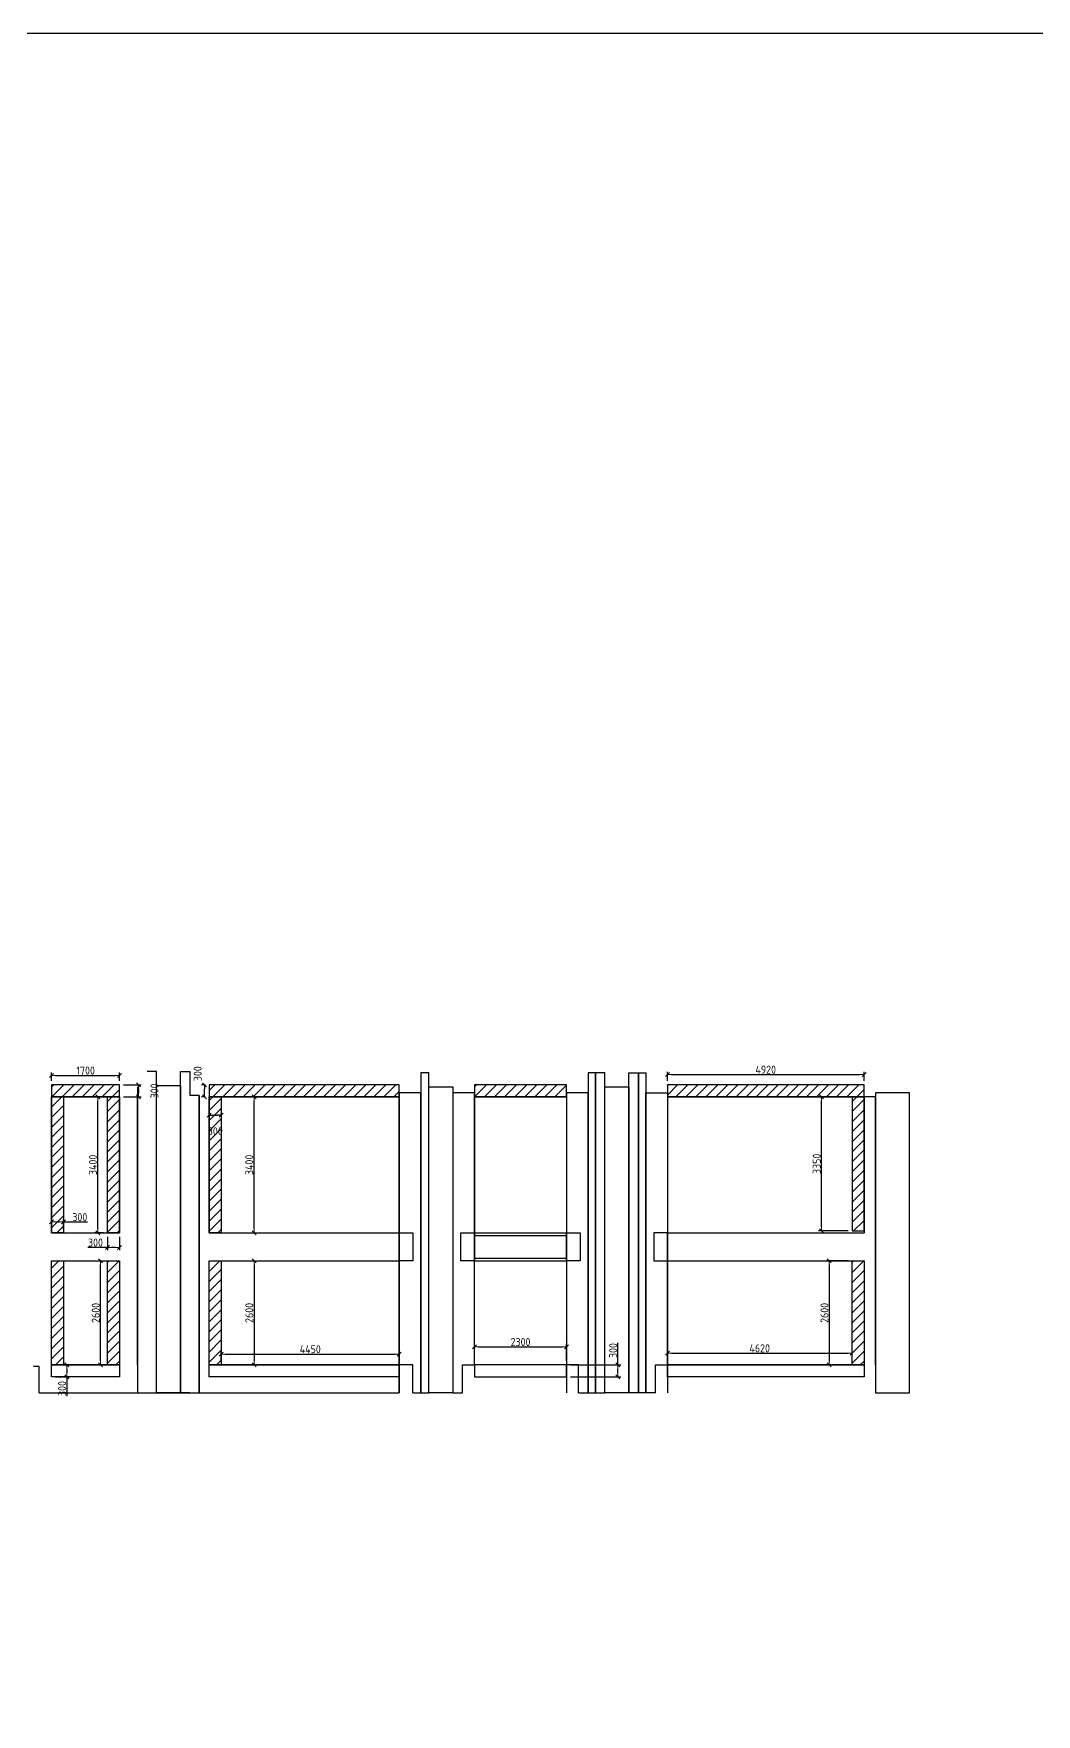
# Model space of a CAD drawing. Header units: millimetres. Extents: x 209 to 1046824, y -248937 to 510758.
# Drawn here: x 669670 to 694734, y 462083 to 504101 of the extents above; entities that cross this region are included whole.
import ezdxf

# ---------------------------------------------------------------- set-up
doc = ezdxf.new("R2010")
doc.units = ezdxf.units.MM
doc.layers.add('$AUDIT_BAD_LAYER1', color=7, linetype='Continuous')
doc.layers.add('Штриховка', color=7, linetype='Continuous')
doc.layers.add('Основные линии', color=7, linetype='Continuous', lineweight=30)
doc.layers.add('Размеры', color=7, linetype='Continuous', lineweight=15)
doc.styles.add('СПДС', font='isocpeur.ttf', dxfattribs={"width": 0.9})
doc.dimstyles.new('Размера А3', dxfattribs={"dimtxt": 200, "dimasz": 100, "dimexe": 70, "dimexo": 100, "dimgap": 20, "dimtad": 1, "dimdec": 0, "dimrnd": 10, "dimzin": 0, "dimdsep": 46, "dimtxsty": 'СПДС', "dimblk": 'ARROWHEAD_6', "dimcen": 1, "dimclrd": 256, "dimclre": 256, "dimclrt": 256, "dimazin": 0, "dimtfac": 1, "dimtdec": 0, "dimtmove": 2, "dimatfit": 3, "dimfxl": 1, "dimtolj": 1, "dimtzin": 0, "dimarcsym": 0})

# ---------------------------------------------------------------- blocks, each defined once
blk = doc.blocks.new('ARROWHEAD_6')
at = {"color": 0, "linetype": 'Continuous'}
for p, q in [((0, 0), (-1, 0)), ((-0.5, -0.5), (0.5, 0.5))]:
    blk.add_line(p, q, dxfattribs=at)
blk = doc.blocks.new('*D2201')
at = {"layer": 'Defpoints', "color": 0, "lineweight": 30, "transparency": 16777216}
for p in [(673939, 477820), (674060, 477820), (674060, 477520)]:
    blk.add_point(p, dxfattribs=at)
at = {"layer": 'Основные линии', "lineweight": -2, "transparency": 16777216}
for p, q in [((673960, 477820), (673869, 477820)), ((673960, 477520), (673869, 477520)), ((673939, 477620), (673939, 477720))]:
    blk.add_line(p, q, dxfattribs=at)
at = {"layer": 'Основные линии', "lineweight": -2, "transparency": 16777216, "xscale": 100, "yscale": 100, "zscale": 100}
for p, rotation in [((673939, 477820), 90), ((673939, 477520), 270)]:
    blk.add_blockref('ARROWHEAD_6', p, dxfattribs=dict(at, rotation=rotation))
at = {"layer": 'Основные линии', "transparency": 16777216, "insert": (673770, 478100), "char_height": 200, "attachment_point": 5, "rotation": 90, "style": 'СПДС'}
blk.add_mtext('\\A1;300', dxfattribs=at)
blk = doc.blocks.new('*D2202')
at = {"layer": 'Defpoints', "color": 0, "lineweight": 30, "transparency": 16777216}
for p in [(674060, 477520), (674360, 477520), (674360, 477062)]:
    blk.add_point(p, dxfattribs=at)
at = {"layer": 'Основные линии', "lineweight": -2, "transparency": 16777216}
for p, q in [((674060, 477420), (674060, 476992)), ((674360, 477420), (674360, 476992)), ((674160, 477062), (674260, 477062))]:
    blk.add_line(p, q, dxfattribs=at)
at = {"layer": 'Основные линии', "lineweight": -2, "transparency": 16777216, "xscale": 100, "yscale": 100, "zscale": 100, "rotation": 180}
blk.add_blockref('ARROWHEAD_6', (674060, 477062), dxfattribs=at)
at = {"layer": 'Основные линии', "lineweight": -2, "transparency": 16777216, "xscale": 100, "yscale": 100, "zscale": 100}
blk.add_blockref('ARROWHEAD_6', (674360, 477062), dxfattribs=at)
at = {"layer": 'Основные линии', "transparency": 16777216, "insert": (674210, 476662), "char_height": 200, "attachment_point": 5, "style": 'СПДС'}
blk.add_mtext('\\A1;300', dxfattribs=at)
blk = doc.blocks.new('*D2228')
at = {"layer": 'Defpoints', "color": 0, "lineweight": 30, "transparency": 16777216}
for p in [(670420, 474393), (670120, 474120), (670420, 474120)]:
    blk.add_point(p, dxfattribs=at)
at = {"layer": 'Размеры', "lineweight": -2, "transparency": 16777216}
for p, q in [((670120, 474220), (670120, 474463)), ((670220, 474393), (670320, 474393)), ((670420, 474220), (670420, 474463)), ((670420, 474393), (671016, 474393))]:
    blk.add_line(p, q, dxfattribs=at)
at = {"layer": 'Размеры', "lineweight": -2, "transparency": 16777216, "xscale": 100, "yscale": 100, "zscale": 100, "rotation": 180}
blk.add_blockref('ARROWHEAD_6', (670120, 474393), dxfattribs=at)
at = {"layer": 'Размеры', "lineweight": -2, "transparency": 16777216, "xscale": 100, "yscale": 100, "zscale": 100}
blk.add_blockref('ARROWHEAD_6', (670420, 474393), dxfattribs=at)
at = {"layer": 'Размеры', "transparency": 16777216, "insert": (670825, 474513), "char_height": 200, "attachment_point": 5, "style": 'СПДС'}
blk.add_mtext('\\A1;300', dxfattribs=at)
blk = doc.blocks.new('*D2229')
at = {"layer": 'Defpoints', "color": 0, "lineweight": 30, "transparency": 16777216}
for p in [(671520, 474120), (671820, 474120), (671820, 473758)]:
    blk.add_point(p, dxfattribs=at)
at = {"layer": 'Размеры', "lineweight": -2, "transparency": 16777216}
for p, q in [((671520, 474020), (671520, 473688)), ((671820, 474020), (671820, 473688)), ((671520, 473758), (671024, 473758)), ((671720, 473758), (671620, 473758))]:
    blk.add_line(p, q, dxfattribs=at)
at = {"layer": 'Размеры', "lineweight": -2, "transparency": 16777216, "xscale": 100, "yscale": 100, "zscale": 100, "rotation": 180}
blk.add_blockref('ARROWHEAD_6', (671520, 473758), dxfattribs=at)
at = {"layer": 'Размеры', "lineweight": -2, "transparency": 16777216, "xscale": 100, "yscale": 100, "zscale": 100}
blk.add_blockref('ARROWHEAD_6', (671820, 473758), dxfattribs=at)
at = {"layer": 'Размеры', "transparency": 16777216, "insert": (671215, 473878), "char_height": 200, "attachment_point": 5, "style": 'СПДС'}
blk.add_mtext('\\A1;300', dxfattribs=at)
blk = doc.blocks.new('*D2230')
at = {"layer": 'Defpoints', "color": 0, "lineweight": 30, "transparency": 16777216}
for p in [(671271, 477520), (671520, 477520), (671520, 474120)]:
    blk.add_point(p, dxfattribs=at)
at = {"layer": 'Размеры', "lineweight": -2, "transparency": 16777216}
for p, q in [((671420, 477520), (671201, 477520)), ((671271, 474220), (671271, 477420)), ((671420, 474120), (671201, 474120))]:
    blk.add_line(p, q, dxfattribs=at)
at = {"layer": 'Размеры', "lineweight": -2, "transparency": 16777216, "xscale": 100, "yscale": 100, "zscale": 100}
for p, rotation in [((671271, 477520), 90), ((671271, 474120), 270)]:
    blk.add_blockref('ARROWHEAD_6', p, dxfattribs=dict(at, rotation=rotation))
at = {"layer": 'Размеры', "transparency": 16777216, "insert": (671151, 475820), "char_height": 200, "attachment_point": 5, "rotation": 90, "style": 'СПДС'}
blk.add_mtext('\\A1;3400', dxfattribs=at)
blk = doc.blocks.new('*D2231')
at = {"layer": 'Defpoints', "color": 0, "lineweight": 30, "transparency": 16777216}
for p in [(670120, 477820), (671820, 478057), (671820, 477820)]:
    blk.add_point(p, dxfattribs=at)
at = {"layer": 'Размеры', "lineweight": -2, "transparency": 16777216}
for p, q in [((670120, 477920), (670120, 478127)), ((670220, 478057), (671720, 478057)), ((671820, 477920), (671820, 478127))]:
    blk.add_line(p, q, dxfattribs=at)
at = {"layer": 'Размеры', "lineweight": -2, "transparency": 16777216, "xscale": 100, "yscale": 100, "zscale": 100, "rotation": 180}
blk.add_blockref('ARROWHEAD_6', (670120, 478057), dxfattribs=at)
at = {"layer": 'Размеры', "lineweight": -2, "transparency": 16777216, "xscale": 100, "yscale": 100, "zscale": 100}
blk.add_blockref('ARROWHEAD_6', (671820, 478057), dxfattribs=at)
at = {"layer": 'Размеры', "transparency": 16777216, "insert": (670970, 478177), "char_height": 200, "attachment_point": 5, "style": 'СПДС'}
blk.add_mtext('\\A1;1700', dxfattribs=at)
blk = doc.blocks.new('*D2232')
at = {"layer": 'Defpoints', "color": 0, "lineweight": 30, "transparency": 16777216}
for p in [(671820, 477820), (671820, 477520), (672291, 477520)]:
    blk.add_point(p, dxfattribs=at)
at = {"layer": 'Размеры', "lineweight": -2, "transparency": 16777216}
for p, q in [((671920, 477820), (672361, 477820)), ((671920, 477520), (672361, 477520)), ((672291, 477720), (672291, 477620))]:
    blk.add_line(p, q, dxfattribs=at)
at = {"layer": 'Размеры', "lineweight": -2, "transparency": 16777216, "xscale": 100, "yscale": 100, "zscale": 100}
for p, rotation in [((672291, 477820), 90), ((672291, 477520), 270)]:
    blk.add_blockref('ARROWHEAD_6', p, dxfattribs=dict(at, rotation=rotation))
at = {"layer": 'Размеры', "transparency": 16777216, "insert": (672691, 477670), "char_height": 200, "attachment_point": 5, "rotation": 90, "style": 'СПДС'}
blk.add_mtext('\\A1;300', dxfattribs=at)
blk = doc.blocks.new('*D2239')
at = {"layer": 'Defpoints', "color": 0, "lineweight": 30, "transparency": 16777216}
for p in [(670420, 473420), (671342, 473420), (670420, 470820)]:
    blk.add_point(p, dxfattribs=at)
at = {"layer": 'Размеры', "lineweight": -2, "transparency": 16777216}
for p, q in [((670520, 473420), (671412, 473420)), ((671342, 470920), (671342, 473320)), ((670520, 470820), (671412, 470820))]:
    blk.add_line(p, q, dxfattribs=at)
at = {"layer": 'Размеры', "lineweight": -2, "transparency": 16777216, "xscale": 100, "yscale": 100, "zscale": 100}
for p, rotation in [((671342, 473420), 90), ((671342, 470820), 270)]:
    blk.add_blockref('ARROWHEAD_6', p, dxfattribs=dict(at, rotation=rotation))
at = {"layer": 'Размеры', "transparency": 16777216, "insert": (671222, 472120), "char_height": 200, "attachment_point": 5, "rotation": 90, "style": 'СПДС'}
blk.add_mtext('\\A1;2600', dxfattribs=at)
blk = doc.blocks.new('*D2240')
at = {"layer": 'Defpoints', "color": 0, "lineweight": 30, "transparency": 16777216}
for p in [(670120, 470820), (670501, 470820), (670120, 470520)]:
    blk.add_point(p, dxfattribs=at)
at = {"layer": 'Размеры', "lineweight": -2, "transparency": 16777216}
for p, q in [((670220, 470820), (670571, 470820)), ((670501, 470720), (670501, 470620)), ((670220, 470520), (670571, 470520)), ((670501, 470520), (670501, 470038))]:
    blk.add_line(p, q, dxfattribs=at)
at = {"layer": 'Размеры', "lineweight": -2, "transparency": 16777216, "xscale": 100, "yscale": 100, "zscale": 100}
for p, rotation in [((670501, 470820), 90), ((670501, 470520), 270)]:
    blk.add_blockref('ARROWHEAD_6', p, dxfattribs=dict(at, rotation=rotation))
at = {"layer": 'Размеры', "transparency": 16777216, "insert": (670381, 470229), "char_height": 200, "attachment_point": 5, "rotation": 90, "style": 'СПДС'}
blk.add_mtext('\\A1;300', dxfattribs=at)
blk = doc.blocks.new('*D2241')
at = {"layer": 'Defpoints', "color": 0, "lineweight": 30, "transparency": 16777216}
for p in [(674360, 477520), (675179, 477520), (674360, 474120)]:
    blk.add_point(p, dxfattribs=at)
at = {"layer": 'Размеры', "lineweight": -2, "transparency": 16777216}
for p, q in [((674460, 477520), (675249, 477520)), ((675179, 474220), (675179, 477420)), ((674460, 474120), (675249, 474120))]:
    blk.add_line(p, q, dxfattribs=at)
at = {"layer": 'Размеры', "lineweight": -2, "transparency": 16777216, "xscale": 100, "yscale": 100, "zscale": 100}
for p, rotation in [((675179, 477520), 90), ((675179, 474120), 270)]:
    blk.add_blockref('ARROWHEAD_6', p, dxfattribs=dict(at, rotation=rotation))
at = {"layer": 'Размеры', "transparency": 16777216, "insert": (675059, 475820), "char_height": 200, "attachment_point": 5, "rotation": 90, "style": 'СПДС'}
blk.add_mtext('\\A1;3400', dxfattribs=at)
blk = doc.blocks.new('*D2242')
at = {"layer": 'Defpoints', "color": 0, "lineweight": 30, "transparency": 16777216}
for p in [(674360, 473420), (674360, 470820), (675181, 470820)]:
    blk.add_point(p, dxfattribs=at)
at = {"layer": 'Размеры', "lineweight": -2, "transparency": 16777216}
for p, q in [((674460, 473420), (675251, 473420)), ((675181, 473320), (675181, 470920)), ((674460, 470820), (675251, 470820))]:
    blk.add_line(p, q, dxfattribs=at)
at = {"layer": 'Размеры', "lineweight": -2, "transparency": 16777216, "xscale": 100, "yscale": 100, "zscale": 100}
for p, rotation in [((675181, 473420), 90), ((675181, 470820), 270)]:
    blk.add_blockref('ARROWHEAD_6', p, dxfattribs=dict(at, rotation=rotation))
at = {"layer": 'Размеры', "transparency": 16777216, "insert": (675061, 472120), "char_height": 200, "attachment_point": 5, "rotation": 90, "style": 'СПДС'}
blk.add_mtext('\\A1;2600', dxfattribs=at)
blk = doc.blocks.new('*D2243')
at = {"layer": 'Defpoints', "color": 0, "lineweight": 30, "transparency": 16777216}
for p in [(678810, 471092), (674360, 470820), (678810, 470820)]:
    blk.add_point(p, dxfattribs=at)
at = {"layer": 'Размеры', "lineweight": -2, "transparency": 16777216}
for p, q in [((674360, 470920), (674360, 471162)), ((674460, 471092), (678710, 471092)), ((678810, 470920), (678810, 471162))]:
    blk.add_line(p, q, dxfattribs=at)
at = {"layer": 'Размеры', "lineweight": -2, "transparency": 16777216, "xscale": 100, "yscale": 100, "zscale": 100, "rotation": 180}
blk.add_blockref('ARROWHEAD_6', (674360, 471092), dxfattribs=at)
at = {"layer": 'Размеры', "lineweight": -2, "transparency": 16777216, "xscale": 100, "yscale": 100, "zscale": 100}
blk.add_blockref('ARROWHEAD_6', (678810, 471092), dxfattribs=at)
at = {"layer": 'Размеры', "transparency": 16777216, "insert": (676585, 471212), "char_height": 200, "attachment_point": 5, "style": 'СПДС'}
blk.add_mtext('\\A1;4450', dxfattribs=at)
blk = doc.blocks.new('*D2244')
at = {"layer": 'Defpoints', "color": 0, "lineweight": 30, "transparency": 16777216}
for p in [(682990, 471273), (680690, 470820), (682990, 470820)]:
    blk.add_point(p, dxfattribs=at)
at = {"layer": 'Размеры', "lineweight": -2, "transparency": 16777216}
for p, q in [((680690, 470920), (680690, 471343)), ((680790, 471273), (682890, 471273)), ((682990, 470920), (682990, 471343))]:
    blk.add_line(p, q, dxfattribs=at)
at = {"layer": 'Размеры', "lineweight": -2, "transparency": 16777216, "xscale": 100, "yscale": 100, "zscale": 100, "rotation": 180}
blk.add_blockref('ARROWHEAD_6', (680690, 471273), dxfattribs=at)
at = {"layer": 'Размеры', "lineweight": -2, "transparency": 16777216, "xscale": 100, "yscale": 100, "zscale": 100}
blk.add_blockref('ARROWHEAD_6', (682990, 471273), dxfattribs=at)
at = {"layer": 'Размеры', "transparency": 16777216, "insert": (681840, 471393), "char_height": 200, "attachment_point": 5, "style": 'СПДС'}
blk.add_mtext('\\A1;2300', dxfattribs=at)
blk = doc.blocks.new('*D2245')
at = {"layer": 'Defpoints', "color": 0, "lineweight": 30, "transparency": 16777216}
for p in [(682990, 470820), (684274, 470820), (682990, 470520)]:
    blk.add_point(p, dxfattribs=at)
at = {"layer": 'Размеры', "lineweight": -2, "transparency": 16777216}
for p, q in [((684274, 470820), (684274, 471369)), ((683090, 470820), (684344, 470820)), ((684274, 470620), (684274, 470720)), ((683090, 470520), (684344, 470520))]:
    blk.add_line(p, q, dxfattribs=at)
at = {"layer": 'Размеры', "lineweight": -2, "transparency": 16777216, "xscale": 100, "yscale": 100, "zscale": 100}
for p, rotation in [((684274, 470820), 90), ((684274, 470520), 270)]:
    blk.add_blockref('ARROWHEAD_6', p, dxfattribs=dict(at, rotation=rotation))
at = {"layer": 'Размеры', "transparency": 16777216, "insert": (684154, 471178), "char_height": 200, "attachment_point": 5, "rotation": 90, "style": 'СПДС'}
blk.add_mtext('\\A1;300', dxfattribs=at)
blk = doc.blocks.new('*D2246')
at = {"layer": 'Defpoints', "color": 0, "lineweight": 30, "transparency": 16777216}
for p in [(690127, 471114), (685510, 470820), (690127, 470820)]:
    blk.add_point(p, dxfattribs=at)
at = {"layer": 'Размеры', "lineweight": -2, "transparency": 16777216}
for p, q in [((685510, 470920), (685510, 471184)), ((685610, 471114), (690027, 471114)), ((690127, 470920), (690127, 471184))]:
    blk.add_line(p, q, dxfattribs=at)
at = {"layer": 'Размеры', "lineweight": -2, "transparency": 16777216, "xscale": 100, "yscale": 100, "zscale": 100, "rotation": 180}
blk.add_blockref('ARROWHEAD_6', (685510, 471114), dxfattribs=at)
at = {"layer": 'Размеры', "lineweight": -2, "transparency": 16777216, "xscale": 100, "yscale": 100, "zscale": 100}
blk.add_blockref('ARROWHEAD_6', (690127, 471114), dxfattribs=at)
at = {"layer": 'Размеры', "transparency": 16777216, "insert": (687818, 471234), "char_height": 200, "attachment_point": 5, "style": 'СПДС'}
blk.add_mtext('\\A1;4620', dxfattribs=at)
blk = doc.blocks.new('*D2247')
at = {"layer": 'Defpoints', "color": 0, "lineweight": 30, "transparency": 16777216}
for p in [(690127, 473420), (689557, 470820), (690127, 470820)]:
    blk.add_point(p, dxfattribs=at)
at = {"layer": 'Размеры', "lineweight": -2, "transparency": 16777216}
for p, q in [((690027, 473420), (689487, 473420)), ((689557, 473320), (689557, 470920)), ((690027, 470820), (689487, 470820))]:
    blk.add_line(p, q, dxfattribs=at)
at = {"layer": 'Размеры', "lineweight": -2, "transparency": 16777216, "xscale": 100, "yscale": 100, "zscale": 100}
for p, rotation in [((689557, 473420), 90), ((689557, 470820), 270)]:
    blk.add_blockref('ARROWHEAD_6', p, dxfattribs=dict(at, rotation=rotation))
at = {"layer": 'Размеры', "transparency": 16777216, "insert": (689437, 472120), "char_height": 200, "attachment_point": 5, "rotation": 90, "style": 'СПДС'}
blk.add_mtext('\\A1;2600', dxfattribs=at)
blk = doc.blocks.new('*D2248')
at = {"layer": 'Defpoints', "color": 0, "lineweight": 30, "transparency": 16777216}
for p in [(685510, 477820), (690427, 478080), (690427, 477820)]:
    blk.add_point(p, dxfattribs=at)
at = {"layer": 'Размеры', "lineweight": -2, "transparency": 16777216}
for p, q in [((685510, 477920), (685510, 478150)), ((685610, 478080), (690327, 478080)), ((690427, 477920), (690427, 478150))]:
    blk.add_line(p, q, dxfattribs=at)
at = {"layer": 'Размеры', "lineweight": -2, "transparency": 16777216, "xscale": 100, "yscale": 100, "zscale": 100, "rotation": 180}
blk.add_blockref('ARROWHEAD_6', (685510, 478080), dxfattribs=at)
at = {"layer": 'Размеры', "lineweight": -2, "transparency": 16777216, "xscale": 100, "yscale": 100, "zscale": 100}
blk.add_blockref('ARROWHEAD_6', (690427, 478080), dxfattribs=at)
at = {"layer": 'Размеры', "transparency": 16777216, "insert": (687968, 478200), "char_height": 200, "attachment_point": 5, "style": 'СПДС'}
blk.add_mtext('\\A1;4920', dxfattribs=at)
blk = doc.blocks.new('*D2249')
at = {"layer": 'Defpoints', "color": 0, "lineweight": 30, "transparency": 16777216}
for p in [(689362, 477520), (690127, 477520), (690127, 474172)]:
    blk.add_point(p, dxfattribs=at)
at = {"layer": 'Размеры', "lineweight": -2, "transparency": 16777216}
for p, q in [((690027, 477520), (689292, 477520)), ((689362, 474272), (689362, 477420)), ((690027, 474172), (689292, 474172))]:
    blk.add_line(p, q, dxfattribs=at)
at = {"layer": 'Размеры', "lineweight": -2, "transparency": 16777216, "xscale": 100, "yscale": 100, "zscale": 100}
for p, rotation in [((689362, 477520), 90), ((689362, 474172), 270)]:
    blk.add_blockref('ARROWHEAD_6', p, dxfattribs=dict(at, rotation=rotation))
at = {"layer": 'Размеры', "transparency": 16777216, "insert": (689242, 475846), "char_height": 200, "attachment_point": 5, "rotation": 90, "style": 'СПДС'}
blk.add_mtext('\\A1;3350', dxfattribs=at)

msp = doc.modelspace()

# ---------------------------------------------------------------- hatches: boundary and pattern name
at = {"layer": 'Штриховка', "transparency": 33554559}
h = msp.add_hatch(dxfattribs=at)
h.set_pattern_fill('ANSI31', color=1, scale=56)
h.paths.add_polyline_path([(659889.9, 477519.7), (659589.9, 477519.7), (659589.9, 474119.7), (659889.9, 474119.7)])
h.paths.add_polyline_path([(661289.9, 477819.7), (659589.9, 477819.7), (659589.9, 477519.7), (661289.9, 477519.7)])
h.paths.add_polyline_path([(661289.9, 477519.7), (660989.9, 477519.7), (660989.9, 474119.7), (661289.9, 474119.7)])
h.paths.add_polyline_path([(661289.9, 473419.7), (660989.9, 473419.7), (660989.9, 470819.7), (661289.9, 470819.7)])
h.paths.add_polyline_path([(659889.9, 473419.7), (659589.9, 473419.7), (659589.9, 470819.7), (659889.9, 470819.7)])
h.paths.add_polyline_path([(664979.9, 473419.7), (664679.9, 473419.7), (664679.9, 470819.7), (664979.9, 470819.7)])
h.paths.add_polyline_path([(663579.9, 473419.7), (663279.9, 473419.7), (663279.9, 470819.7), (663579.9, 470819.7)])
h.paths.add_polyline_path([(663579.9, 477519.7), (663279.9, 477519.7), (663279.9, 474119.7), (663579.9, 474119.7)])
h.paths.add_polyline_path([(664979.9, 477519.7), (664679.9, 477519.7), (664679.9, 474119.7), (664979.9, 474119.7)])
h.paths.add_polyline_path([(666525.3, 477519.7), (666225.3, 477519.7), (666225.3, 474119.7), (666525.3, 474119.7)])
h.paths.add_polyline_path([(666525.3, 473419.7), (666225.3, 473419.7), (666225.3, 470819.7), (666525.3, 470819.7)])
h.paths.add_polyline_path([(667925.3, 473419.7), (667625.3, 473419.7), (667625.3, 470819.7), (667925.3, 470819.7)])
h.paths.add_polyline_path([(664979.9, 477819.7), (663279.9, 477819.7), (663279.9, 477519.7), (663579.9, 477519.7), (664979.9, 477519.7)])
h.paths.add_polyline_path([(667925.3, 477819.7), (666225.3, 477819.7), (666225.3, 477519.7), (667925.3, 477519.7)])
h.paths.add_polyline_path([(667925.3, 477519.7), (667625.3, 477519.7), (667625.3, 474119.7), (667925.3, 474119.7)])
h.paths.add_polyline_path([(671819.9, 473419.7), (671519.9, 473419.7), (671519.9, 470819.7), (671819.9, 470819.7)])
h.paths.add_polyline_path([(670419.9, 473419.7), (670119.9, 473419.7), (670119.9, 470819.7), (670419.9, 470819.7)])
h.paths.add_polyline_path([(670419.9, 477519.7), (670119.9, 477519.7), (670119.9, 474119.7), (670419.9, 474119.7)])
h.paths.add_polyline_path([(671819.9, 477519.7), (671519.9, 477519.7), (671519.9, 474119.7), (671819.9, 474119.7)])
h.paths.add_polyline_path([(671819.9, 477819.7), (670119.9, 477819.7), (670119.9, 477519.7), (671819.9, 477519.7)])
h.paths.add_polyline_path([(678809.9, 477819.7), (674059.9, 477819.7), (674059.9, 477519.7), (678809.9, 477519.7)])
h.paths.add_polyline_path([(674359.9, 477519.7), (674059.9, 477519.7), (674059.9, 474119.7), (674359.9, 474119.7)])
h.paths.add_polyline_path([(674359.9, 473419.7), (674059.9, 473419.7), (674059.9, 470819.7), (674359.9, 470819.7)])
h.paths.add_polyline_path([(682989.9, 477819.7), (680689.9, 477819.7), (680689.9, 477519.7), (682989.9, 477519.7)])
h.paths.add_polyline_path([(690426.7, 473419.7), (690126.7, 473419.7), (690126.7, 470819.7), (690426.7, 470819.7)])
h.paths.add_polyline_path([(690426.7, 477519.7), (690126.7, 477519.7), (690126.7, 474172.2), (690426.7, 474172.2)])
h.paths.add_polyline_path([(690426.7, 477819.7), (685509.9, 477819.7), (685509.9, 477519.7), (690426.7, 477519.7)])

# ---------------------------------------------------------------- linework, layer by layer
at = {"layer": '$AUDIT_BAD_LAYER1'}
msp.add_lwpolyline([(680689.9, 474057.4), (682989.9, 474057.4), (682989.9, 473478.2), (680689.9, 473478.2)], close=True, dxfattribs=at)
msp.add_lwpolyline([(556639.4, 144021), (1046823.5, 144021), (1046823.5, 504101.2), (556639.4, 504101.2)], close=True)
at = {"layer": 'Основные линии', "color": 2, "true_color": 0xf1eb1f}
for points in [[(670119.9, 477519.7), (671819.9, 477519.7), (671819.9, 477819.7), (670119.9, 477819.7)], [(674059.9, 477519.7), (678809.9, 477519.7), (678809.9, 477819.7), (674059.9, 477819.7)], [(680689.9, 477519.7), (682989.9, 477519.7), (682989.9, 477819.7), (680689.9, 477819.7)], [(685509.9, 477519.7), (690426.7, 477519.7), (690426.7, 477819.7), (685509.9, 477819.7)], [(690426.7, 477519.7), (690126.7, 477519.7), (690126.7, 474172.2), (690426.7, 474172.2)], [(670119.9, 473419.7), (670419.9, 473419.7), (670419.9, 470819.7), (670119.9, 470819.7)], [(671519.9, 473419.7), (671819.9, 473419.7), (671819.9, 470819.7), (671519.9, 470819.7)], [(674059.9, 473419.7), (674359.9, 473419.7), (674359.9, 470819.7), (674059.9, 470819.7)], [(690126.7, 473419.7), (690426.7, 473419.7), (690426.7, 470819.7), (690126.7, 470819.7)]]:
    msp.add_lwpolyline(points, close=True, dxfattribs=at)
at = {"layer": 'Основные линии', "color": 18, "true_color": 0x000000}
for points in [[(672269.9, 477769.7), (672269.9, 470119.7), (672739.9, 470119.7), (672739.9, 478150.8), (672504.9, 478150.8)], [(673574.9, 470119.7), (673339.9, 470119.7), (673339.9, 478150.8), (673574.9, 478150.8), (673574.9, 477554.8)], [(673339.9, 477800.8), (673339.9, 470119.7), (673809.9, 470119.7), (673809.9, 477554.8), (673574.9, 477554.8)], [(673809.9, 477554.8), (673809.9, 470119.7), (678809.9, 470119.7), (678809.9, 477519.7)], [(679149.9, 470119.7), (679349.9, 470119.7), (679349.9, 477619.7), (678809.9, 477619.7), (678809.9, 470119.7)], [(680689.9, 470819.7), (680689.9, 477619.7), (680149.9, 477619.7), (680149.9, 470119.7)], [(683289.9, 470119.7), (683529.9, 470119.7), (683529.9, 477619.7), (682989.9, 477619.7), (682989.9, 470119.7)], [(685209.9, 470119.7), (684969.9, 470119.7), (684969.9, 477619.7), (685509.9, 477619.7), (685509.9, 470119.7)], [(669812.6, 470119.7), (669812.6, 470779.9), (669669.9, 470779.9)], [(679149.9, 470119.7), (679149.9, 470819.7), (678809.9, 470819.7), (678809.9, 470119.7)], [(680389.9, 470119.7), (680389.9, 470819.7), (680689.9, 470819.7)], [(683289.9, 470119.7), (683289.9, 470819.7), (682989.9, 470819.7)], [(685209.9, 470119.7), (685209.9, 470819.7), (685509.9, 470819.7)], [(669812.6, 470119.7), (672127.2, 470119.7)], [(672127.2, 470119.7), (673809.9, 470119.7)], [(680149.9, 470119.7), (680389.9, 470119.7)]]:
    msp.add_lwpolyline(points, dxfattribs=at)
for points in [[(672739.9, 477800.8), (673339.9, 477800.8), (673339.9, 470119.7), (672739.9, 470119.7)], [(679349.9, 470119.7), (679549.9, 470119.7), (679549.9, 478119.7), (679349.9, 478119.7)], [(679549.9, 477769.7), (680149.9, 477769.7), (680149.9, 470119.7), (679549.9, 470119.7)], [(683529.9, 470119.7), (683709.9, 470119.7), (683709.9, 478119.7), (683529.9, 478119.7)], [(683709.9, 470119.7), (683949.9, 470119.7), (683949.9, 478119.7), (683709.9, 478119.7)], [(683949.9, 477769.7), (684549.9, 477769.7), (684549.9, 470119.7), (683949.9, 470119.7)], [(684789.9, 470119.7), (684549.9, 470119.7), (684549.9, 478119.7), (684789.9, 478119.7)], [(684969.9, 470119.7), (684789.9, 470119.7), (684789.9, 478119.7), (684969.9, 478119.7)], [(670119.9, 470819.7), (671819.9, 470819.7), (671819.9, 470519.7), (670119.9, 470519.7)], [(674059.9, 470819.7), (678809.9, 470819.7), (678809.9, 470519.7), (674059.9, 470519.7)], [(682989.9, 470819.7), (680689.9, 470819.7), (680689.9, 470519.7), (682989.9, 470519.7)], [(690426.7, 470519.7), (685509.9, 470519.7), (685509.9, 470819.7), (690426.7, 470819.7)]]:
    msp.add_lwpolyline(points, close=True, dxfattribs=at)
at = {"layer": 'Основные линии'}
for points in [[(670119.9, 474119.7), (671819.9, 474119.7), (671819.9, 477519.7), (670119.9, 477519.7)], [(690709.9, 470119.7), (691559.9, 470119.7), (691559.9, 477619.7), (690709.9, 477619.7)], [(678809.9, 474119.7), (679149.9, 474119.7), (679149.9, 473419.7), (678809.9, 473419.7)], [(680349.9, 474119.7), (680689.9, 474119.7), (680689.9, 473419.7), (680349.9, 473419.7)], [(682989.9, 474119.7), (683329.9, 474119.7), (683329.9, 473419.7), (682989.9, 473419.7)], [(685509.9, 474119.7), (685169.9, 474119.7), (685169.9, 473419.7), (685509.9, 473419.7)], [(670119.9, 473419.7), (671819.9, 473419.7), (671819.9, 470819.7), (670119.9, 470819.7)]]:
    msp.add_lwpolyline(points, close=True, dxfattribs=at)
at = {"layer": 'Основные линии', "color": 41, "true_color": 0xf4ee51}
for points in [[(670119.9, 477519.7), (670419.9, 477519.7), (670419.9, 474119.7), (670119.9, 474119.7)], [(671519.9, 477519.7), (671819.9, 477519.7), (671819.9, 474119.7), (671519.9, 474119.7)], [(674059.9, 477519.7), (674359.9, 477519.7), (674359.9, 474119.7), (674059.9, 474119.7)]]:
    msp.add_lwpolyline(points, close=True, dxfattribs=at)
at = {"layer": 'Основные линии'}
for points in [[(672269.9, 470811), (672269.9, 477550.8), (672269.9, 477550.8)], [(678809.9, 477519.7), (674059.9, 477519.7), (674059.9, 474119.7), (678809.9, 474119.7)], [(682989.9, 477519.7), (680689.9, 477519.7), (680689.9, 474119.7), (682989.9, 474119.7)], [(690709.9, 477519.7), (685509.9, 477519.7), (685509.9, 474119.7), (690426.7, 474119.7)], [(690426.7, 477519.7), (690426.7, 474119.7)], [(690709.9, 470819.7), (690709.9, 477519.7)], [(678809.9, 470819.7), (674059.9, 470819.7), (674059.9, 473419.7), (678809.9, 473419.7)], [(682989.9, 470819.7), (680689.9, 470819.7), (680689.9, 473419.7), (682989.9, 473419.7)], [(690426.7, 470819.7), (685509.9, 470819.7), (685509.9, 473419.7), (690426.7, 473419.7)], [(690426.7, 473419.7), (690426.7, 470819.7)]]:
    msp.add_lwpolyline(points, dxfattribs=at)

# ---------------------------------------------------------------- dimensions: what is measured, and where the dimension line sits
dim = msp.add_linear_dim(base=(673938.7, 477819.7), p1=(674059.9, 477519.7), p2=(674059.9, 477819.7), angle=90, dimstyle='Размера А3', dxfattribs=at)
dim.commit()
dim.dimension.update_dxf_attribs({"geometry": '*D2201', "text_midpoint": (673770.2, 478099.6), "dimtype": 160})
dim = msp.add_linear_dim(base=(674359.9, 477061.5), p1=(674059.9, 477519.7), p2=(674359.9, 477519.7), dimstyle='Размера А3', dxfattribs=at)
dim.commit()
dim.dimension.update_dxf_attribs({"geometry": '*D2202', "text_midpoint": (674209.9, 476661.5)})
at = {"layer": 'Размеры'}
for base, p1, p2, picture, middle in [((671819.9, 478056.6), (670119.9, 477819.7), (671819.9, 477819.7), '*D2231', (670969.9, 478176.6)), ((690426.7, 478079.5), (685509.9, 477819.7), (690426.7, 477819.7), '*D2248', (687968.3, 478199.5)), ((682989.9, 471272.8), (680689.9, 470819.7), (682989.9, 470819.7), '*D2244', (681839.9, 471392.8)), ((678809.9, 471092), (674359.9, 470819.7), (678809.9, 470819.7), '*D2243', (676584.9, 471212)), ((690126.7, 471113.8), (685509.9, 470819.7), (690126.7, 470819.7), '*D2246', (687818.3, 471233.8))]:
    dim = msp.add_linear_dim(base=base, p1=p1, p2=p2, dimstyle='Размера А3', dxfattribs=at)
    dim.commit()
    dim.dimension.update_dxf_attribs({"geometry": picture, "text_midpoint": middle})
for base, p1, p2, picture, middle in [((672290.7, 477519.7), (671819.9, 477819.7), (671819.9, 477519.7), '*D2232', (672690.7, 477669.7)), ((671270.8, 477519.7), (671519.9, 474119.7), (671519.9, 477519.7), '*D2230', (671150.8, 475819.7)), ((675179.3, 477519.7), (674359.9, 474119.7), (674359.9, 477519.7), '*D2241', (675059.3, 475819.7)), ((689362.2803, 477519.6887), (690126.661, 474172.1931), (690126.661, 477519.6887), '*D2249', (689242.2803, 475845.9409)), ((671342.3, 473419.7), (670419.9, 470819.7), (670419.9, 473419.7), '*D2239', (671222.3, 472119.7)), ((675181.3, 470819.7), (674359.9, 473419.7), (674359.9, 470819.7), '*D2242', (675061.3, 472119.7)), ((689557, 470819.7), (690126.7, 473419.7), (690126.7, 470819.7), '*D2247', (689437, 472119.7))]:
    dim = msp.add_linear_dim(base=base, p1=p1, p2=p2, angle=90, dimstyle='Размера А3', dxfattribs=at)
    dim.commit()
    dim.dimension.update_dxf_attribs({"geometry": picture, "text_midpoint": middle})
for base, p1, p2, picture, middle in [((670419.9, 474392.9), (670119.9, 474119.7), (670419.9, 474119.7), '*D2228', (670825.4, 474392.9)), ((671819.9, 473757.9), (671519.9, 474119.7), (671819.9, 474119.7), '*D2229', (671214.9, 473757.9))]:
    dim = msp.add_linear_dim(base=base, p1=p1, p2=p2, dimstyle='Размера А3', override={"dimtmove": 0}, dxfattribs=at)
    dim.commit()
    dim.dimension.update_dxf_attribs({"geometry": picture, "text_midpoint": middle, "dimtype": 160})
at = {"layer": 'Размеры', "color": 18, "true_color": 0x000000}
for base, p1, p2, picture, middle in [((684273.7, 470819.7), (682989.9, 470519.7), (682989.9, 470819.7), '*D2245', (684273.7, 471178.3)), ((670500.9, 470819.7), (670119.9, 470519.7), (670119.9, 470819.7), '*D2240', (670500.9, 470228.7))]:
    dim = msp.add_linear_dim(base=base, p1=p1, p2=p2, angle=90, dimstyle='Размера А3', override={"dimtmove": 0}, dxfattribs=at)
    dim.commit()
    dim.dimension.update_dxf_attribs({"geometry": picture, "text_midpoint": middle, "dimtype": 160})

doc.saveas('drawing.dxf')
